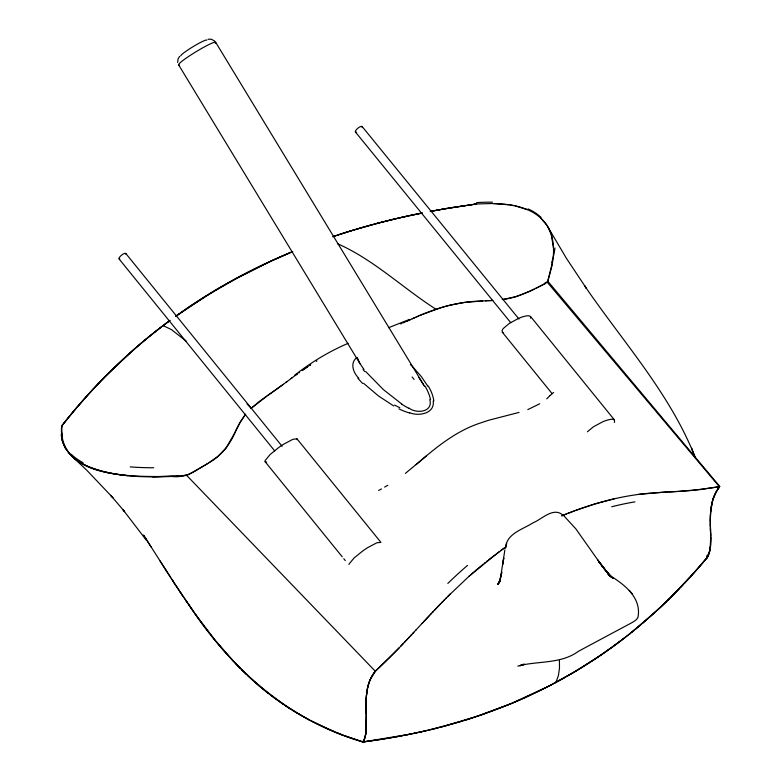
<?xml version="1.0" encoding="UTF-8"?>
<svg xmlns="http://www.w3.org/2000/svg" width="781" height="781" viewBox="0 0 781 781"><rect width="100%" height="100%" fill="white"/><g stroke="black" fill="none" stroke-linecap="round" stroke-linejoin="round"><path stroke-width="1.17" d="M710.603 512.541L710.31 521.571M710.349 519.111L710.437 527.009M710.349 518.594L710.368 517.559M710.378 517.051L710.534 513.527M366.201 699.425L366.104 707.684M690.55 576.739L707.127 557.614L707.254 555.076M670.586 597.582L697.98 568.392L707.127 557.614L707.225 555.682M366.221 698.927L366.465 695.432M710.564 545.372L710.73 537.162L710.066 549.619L707.127 557.614C680.622 589.46 650.641 618.415 617.488 643.29L612.714 646.805M710.544 512.951L710.603 512.19M710.642 512.053L712.789 499.781L717.056 490.243M710.525 545.86L710.388 547.305M710.681 511.565L710.798 510.325M366.474 695.373L367.539 688.129A95.692 45.737 61.8 0 1 370.145 679.734L375.28 671.211L399.491 647.527M366.162 731.592L366.426 718.881M710.798 510.276L711.589 504.79M499.694 581.972L497.673 584.003L500.133 581.123L498.317 583.7L499.899 580.537L497.878 584.393L499.157 582.304L501.822 572.151L500.25 579.6L504.877 549.892M502.984 563.218L503.765 557.898L502.739 564.809M552.411 262.855L547.676 281.336M552.05 265.13C554.979 250.301 554.285 233.216 543.918 221.267M179.64 56.388L178.068 58.878L177.677 62.431M711.657 504.428L711.803 503.706A95.965 45.894 61.8 0 1 714.42 495.3L715.259 493.465M551.894 265.93L548.652 278.495M530.699 318.238C531.383 314.177 525.066 316.129 522.967 316.744A36.365 11.9 -39 0 0 518.721 318.306L509.368 323.383L503.511 328.284A6.102 1.992 -39 0 0 502.134 330.402L502.349 332.247L551.933 393.419M505.483 547.569C506.889 533.247 523.085 529.313 533.14 522.762C542.121 519.18 553.836 506.078 563.482 515.694M505.268 548.311L506.713 543.42M548.408 279.266L547.335 282.331L719.506 486.866C709.812 498.903 709.968 515.196 710.505 529.83M553.573 683.668L555.877 682.448L558.366 675.79L559.479 668.321L559.43 660.14M234.749 432.85L235.432 431.424M234.515 433.328L226.207 447.796M236.116 430.019C230.873 443.276 222.029 455.225 209.562 462.391M235.579 431.229L239.962 422.677L244.97 415.082M236.34 429.55L237.024 428.164M237.248 427.705L240.304 421.994M715.523 492.938L719.506 486.866M707.127 557.614C712.37 548.438 710.398 537.357 710.427 527.273M240.558 421.574L245.654 414.174M717.856 489.023L719.565 486.748L690.912 490.595M225.855 448.265L217.567 456.69L207.961 463.387L187.996 474.877L181.251 475.863M63.163 424.122L61.611 426.104C58.409 479.905 135.962 476.517 171.635 476.449C181.739 477.806 190.652 474.243 198.764 468.922M63.691 423.468L66.834 419.524M67.361 418.87L73.785 411.07M74.322 410.425L77.592 406.569M78.139 405.925L88.761 393.878M89.337 393.253L100.339 381.499M689.769 577.598L687.436 580.137M587.429 431.786L593.287 426.885L602.639 421.818A36.365 11.9 -39 0 1 606.886 420.246C608.985 419.641 615.301 417.679 614.618 421.74A6.102 1.992 -39 0 1 614.305 422.394M415.551 630.452L422.96 622.447M415.824 630.14C403.055 643.866 390.275 657.641 376.374 670.235C364.883 682.721 365.83 700.635 366.357 716.548M412.778 633.43L413.793 632.337M421.916 623.58L425.001 620.251M686.655 580.986L684.293 583.514M410.738 635.617L411.753 634.523M424.063 621.276L440.357 604.025M426.026 619.157L429.091 615.877M408.707 637.794L409.722 636.7M406.667 639.971L407.682 638.887M430.106 614.793L431.132 613.7M404.617 642.138L405.642 641.055M432.157 612.616L433.182 611.533M683.502 584.354L680.319 587.693M434.197 610.459L442.417 601.907M403.592 643.222L400.516 646.453M100.934 380.884L104.488 377.233M679.519 588.532L661.81 606.046L642.285 623.531M441.568 602.786L450.549 593.706M443.442 600.853L444.477 599.798M105.084 376.627L133.678 349.663M546.749 398.866L550.078 395.498M445.512 598.744L446.547 597.699M447.581 596.655L469.557 575.792M669.756 598.392L667.267 600.823M666.437 601.624L663.928 604.035M663.089 604.836L657.143 610.391M656.284 611.181L629.105 634.348M468.776 576.495L499.518 551.464M470.611 574.855L473.774 572.073M550.039 395.586L553.592 392.462M134.322 349.097L138.217 345.71M357.122 357.386C349.458 362.745 353.354 373.045 358.85 378.307M474.828 571.155L483.322 564.019M138.872 345.153L142.806 341.814M416.039 464.675C434.744 448.519 454.21 432.264 477.826 423.868L488.652 420.256L519.043 412.417M641.396 624.283L635.09 629.535M143.47 341.258L146.789 338.505M426.114 456.172L405.398 473.384M147.453 337.948L156.2 330.919M634.182 630.277L631.438 632.483M484.396 563.15L485.46 562.281M486.534 561.422L487.608 560.573M630.531 633.225L617.468 643.3C591.334 662.63 563.365 679.431 534.028 693.46A581.132 473.696 21.8 0 1 464.597 720.365C431.395 730.469 397.314 737.518 362.901 741.95L345.231 736.005M488.681 559.713L505.961 546.837M156.883 330.373L161.091 327.102M625.298 637.345L601.712 654.576L574.826 671.748M161.774 326.585L169.575 320.708M294.544 375.349C310.916 362.404 328.928 351.557 348.111 343.328M259.624 401.258L250.906 408.502L268.332 395.001M291.85 377.994L285.963 382.378M285.241 382.885L287.174 381.45M291.098 378.521L295.911 374.987M284.684 383.325L282.156 385.199M170.043 320.366C129.256 350.405 92.802 386.224 61.611 426.104C92.89 386.488 129.041 350.591 169.78 320.708M260.2 400.829L261.362 399.979M283.327 384.311L267.951 395.303M295.823 375.026L297.2 374.021M281.521 385.658L279.022 387.483M296.604 374.48L297.297 373.982M500.611 550.664L506.108 546.729M261.957 399.55L266.741 396.152M611.757 647.498L596.128 658.344M175.745 316.217L214.287 290.893M278.397 387.932L276.533 389.27M175.666 316.5L189.129 306.894M298.703 372.967L299.416 372.459M176.272 315.836L179.62 313.454M275.293 390.158L275.908 389.709M274.668 390.588L273.438 391.466M180.294 312.976L188.446 307.353A698.341 569.232 21.8 0 1 292.094 251.853M272.823 391.896L271.603 392.755M269.767 394.034L270.987 393.185M302.179 370.467L303.643 369.452M303.028 369.911L303.77 369.393M304.248 369.032L304.863 368.622M304.512 368.886L308.339 366.328M189.812 306.435L204.378 296.965M305.478 368.202L306.093 367.783M306.718 367.373L307.343 366.953M595.142 659.008L578.955 669.268M309.891 365.293L310.545 364.883M309.911 365.313L310.711 364.805M209.015 462.742L204.524 465.496M205.081 296.526L240.519 276.093M539.71 403.777L527.819 409.615M577.93 669.893L550.83 685.103L526.814 696.808M215 290.464L219.305 287.916M203.958 465.837L199.35 468.58M573.791 672.363L570.677 674.188M316.315 361.349L316.94 360.988M220.027 287.496L230.18 281.707M384.633 487.1L387.747 485.313M569.632 674.794L566.479 676.6M565.434 677.195L562.252 678.972M230.912 281.297L273.213 260.044M545.392 283.503L537.953 287.262M561.197 679.558L558.005 681.296M555.877 682.448L556.941 681.872M241.27 275.693L251.765 270.285M552.421 684.273L548.975 686.069M378.609 490.439L381.46 488.974M547.832 686.655L509.642 704.228L474.155 717.319M252.527 269.904L262.416 265.062M535.756 288.326L536.859 287.789M534.087 289.126L530.153 290.991M263.187 264.7L267.805 262.523M523.66 664.133L519.824 665.812L522.655 664.738L521.152 665.236C540.237 661.029 561.764 663.567 578.418 651.315C596.206 641.748 614.012 632.229 631.829 622.711C634.211 621.295 636.935 619.85 638.018 617.127C641.738 596.977 623.14 583.387 607.882 574.406M268.576 262.172L292.348 251.755M529.577 291.254L516.3 296.555M273.985 259.692L284.128 255.221M525.623 697.345L522.059 698.936M400.604 323.93L401.668 323.461M402.723 322.992L403.787 322.524M404.07 322.397L409.098 320.19M407.321 320.962L410.581 319.527M410.162 319.722C432.03 309.471 455.479 301.72 479.798 301.115M520.868 699.464L517.276 701.026M412.29 318.785L415.502 317.398M416.566 316.94L418.684 316.032M284.909 254.879L289.634 252.878M516.075 701.543L512.463 703.066M419.748 315.583L421.867 314.694M561.578 515.938C590.211 503.999 620.495 495.466 651.5 493.055M291.225 252.214L292.807 251.56M562.183 515.694L566.674 513.859M511.252 703.564L480.862 715.064L444.643 726.105M422.931 314.255L441.597 307.46M409.537 319.4L388.645 327.678M567.797 513.41L574.582 510.813M575.714 510.393L595.093 503.921L614.393 498.776M333.184 236.487L335.791 235.618M332.804 236.799C361.867 226.861 391.681 219.061 421.828 213.164M333.848 236.262L354.34 229.76M337.538 235.042L342.82 233.334M472.895 717.739L469.088 718.959M343.708 233.05L348.131 231.654M467.819 719.36L463.992 720.551M349.019 231.381L378.609 222.956M462.703 720.941L430.878 729.61M442.28 307.245L448.665 305.469M515.655 296.751L502.837 299.484M356.126 229.233L360.588 227.925M361.486 227.661L365.977 226.383M366.875 226.129L372.283 224.645M374.079 224.157L402.342 217.167M443.344 726.457L439.43 727.482M379.507 222.722L384.047 221.55M517.764 666.115L524.647 664.328L521.152 665.236M438.121 727.814L434.187 728.8M384.965 221.326L390.432 219.969M449.378 305.293L464.656 302.432L482.717 300.958M432.869 729.122L423.653 731.309M391.34 219.744L396.826 218.436M397.744 218.221L422.355 212.91M425.762 730.821L403.65 735.507M404.177 216.747L408.785 215.732M422.326 731.612L418.352 732.49M409.713 215.527L415.258 214.355M417.025 732.773L413.022 733.623M416.185 214.16L421.75 213.028M208.019 39.255L211.407 39.226L214.96 41.286M411.685 733.906L362.901 741.95L342.625 735.028L325.677 727.999L309.227 719.936L293.168 710.71M430.155 211.553L447.005 208.39M402.303 735.761L392.882 737.479M431.063 211.221L434.802 210.528M431.795 211.085L453.595 207.316M435.739 210.353L440.425 209.513M441.363 209.357L476.361 204.007L492.342 203.499M391.525 737.703L387.464 738.387M447.943 208.234L476.361 204.007L473.501 204.388M386.107 738.611L382.036 739.265M454.542 207.16L459.267 206.428M380.679 739.47L376.588 740.085M460.214 206.291L465.886 205.452M502.183 299.572C518.769 297.61 533.843 289.673 548.262 281.756L719.877 486.573L700.918 489.511L677.361 491.434M375.222 740.281L371.131 740.866M467.78 205.178L472.544 204.515M369.755 741.052L362.901 741.95C291.264 721.488 232.777 670.381 191.941 609.336L183.711 597.358M638.233 494.422L665.539 492.05M652.545 492.967L667.921 491.923M689.867 490.683L679.441 491.395M178.517 476.059L175.774 476.225M492.87 300.431L488.525 300.675M492.294 300.47L485.499 300.831M678.406 491.454L675.018 491.561M174.407 476.303C145.09 477.552 114.456 477.513 86.955 465.945M676.346 491.561L666.037 492.098M480.53 301.075L487.08 300.753M674.286 491.669L669.132 491.932M266.663 462.098L265.198 461.796A6.102 1.992 -39 0 1 265.228 460.399L270.226 454.425L278.69 447.552A36.365 11.9 -39 0 1 283.659 444.194L292.953 439.273L297.005 438.863L380.923 542.375L376.872 542.775L367.568 547.706A36.365 11.9 -39 0 0 362.609 551.064L354.144 557.927L349.146 563.911A6.102 1.992 -39 0 0 348.961 564.487M152.734 476.879L186.727 475.444L375.28 671.211A113.079 54.045 61.8 0 0 371.287 677.273C365.791 688.09 365.859 700.596 366.221 712.438M492.04 203.499L509.124 204.788M493.66 203.529C511.194 204.036 530.738 207.072 543.283 220.545M127.908 475.678C104.498 472.808 74.712 468.034 63.437 444.321M510.374 204.983L514.064 205.657M515.275 205.911L527.282 209.64M409.8 412.798C418.811 416.478 435.037 413.608 433.23 400.926M163.063 325.599L171.4 329.572L186.249 341.16M343.054 735.185L336.562 732.646M337.412 243.662C373.835 259.653 402.752 288.052 436.023 309.276M503.198 332.696L502.349 332.247M334.405 731.768L311.277 721.009M409 408.112C416.4 413.91 433.299 412.28 429.833 399.647M85.89 465.447L81.82 463.367M309.227 719.936C289.614 709.538 271.29 696.73 254.694 681.989M393.761 405.993L378.541 396.006L363.653 383.393M609.824 576.114L613.124 578.399L608.877 574.65L611.767 577.266L607.803 573.342L597.553 559.762L604.455 569.164L611.777 577.335L605.412 570.462L610.176 575.87L598.666 561.441L608.594 574.152M291.215 709.49L285.416 705.721M401.727 403.992L383.364 389.582L365.713 371.571M283.503 704.442L270.49 695.031M268.684 693.635C249.178 678.435 231.801 660.638 216.171 641.504M564.224 516.202L575.782 528.776L602.581 566.742L610.322 575.958M253.005 680.485L248.026 675.897M540.403 217.723L546.905 225.309L566.43 258.345L586.414 288.394L584.676 285.866C622.828 341.717 669.737 393.155 694.983 456.758M410.347 364.512L411.548 365.645M70.925 455.352L86.476 469.918L112.903 497.761L110.717 495.349L124.648 511.701L122.978 509.671L146.272 540.12M246.396 674.354L241.563 669.649M412.143 366.211L421.203 376.413L427.822 386.195M239.982 668.058L235.296 663.235M247.05 403.982L251.16 408.268M233.753 661.605L214.404 639.336L195.221 613.973L177.004 587.283L143.733 535.454M70.075 454.474L65.311 448.138L62.216 440.699A105.718 53.098 8.6 0 1 61.631 437.916L61.191 434.226M632.62 594.37L629.31 590.358M362.169 126.571L518.975 319.058M355.423 131.999L510.686 322.612M530.484 316.383L614.403 419.895M125.809 253.493L282.097 446.263M119.122 259.009L274.648 450.832M265.198 461.796L342.254 556.833M343.777 558.718L345.309 560.592M214.775 639.795L210.645 634.611M363.985 369.433L359.738 363.233L357.571 358.098M209.288 632.883L205.266 627.641M203.939 625.893L200.014 620.602M198.725 618.835L194.889 613.505M418.841 377.477L424.532 386.331M193.62 611.718L188.621 604.562M186.161 600.96L187.391 602.766M183.779 597.455L178.878 590.114M182.5 595.552L180.079 591.93M179.005 590.309L175.286 584.666M176.477 586.482L177.677 588.298M174.095 582.851L175.852 585.535M172.728 580.742L174.29 583.143M171.166 578.35L172.913 581.025M168.071 573.547L170.551 577.384M165.845 570.081L168.188 573.732M143.499 535.024L146.584 539.847M163.444 566.332L166.529 571.136M146.018 538.968L151.182 547.061M160.007 560.934L163.512 566.43M215.751 42.428L423.712 384.916M178.527 64.716L360.031 363.751M548.125 227.349L551.025 233.792M695.568 458.32L691.536 448.274L692.083 449.631M63.154 443.608L61.611 437.916M551.298 234.749L553.456 247.782M710.505 529.743L710.583 532.212M710.476 528.922L710.573 531.295M366.24 713.004L366.26 713.531M366.348 716.216L366.367 716.743M710.632 532.906L710.642 533.433M710.476 528.083L710.485 528.62M710.612 532.369L710.661 534.673M366.387 717.378L365.967 733.066L364.766 738.172L362.901 741.95L364.434 739.051L366.113 731.973L366.113 708.211M366.377 717.28L366.416 718.344M710.661 533.97L710.681 535.493M710.398 526.453L710.359 524.822M710.69 535.034L710.73 536.635M710.378 524.354L710.349 522.762M179.269 64.969A21.731 2.148 -31.3 0 1 196.646 51.361A21.731 2.148 -31.3 0 1 215.253 43.287M611.728 506.752A265.306 142.816 -37.2 0 1 634.924 501.861M447.816 583.427A265.101 125.087 -54.6 0 1 467.477 565.424M409.703 413.042A54.143 43.306 5.6 0 1 398.935 408.863M428.281 386.087A64.306 45.132 9.8 0 1 433.845 400.936M362.696 383.461A69.099 30.615 24.4 0 1 357.903 378.268M399.804 407.692A79.896 60.391 8.5 0 1 394.6 405.036M408.893 408.287A59.541 49.672 11.7 0 1 401.619 404.119M425.079 386.185A61.543 45.825 16.3 0 1 430.536 399.647M412.114 376.998A144.934 109.525 15.9 0 1 414.067 379.429M364.747 371.571A73.141 33.944 30.7 0 1 363.019 369.393M546.973 281.892A61.943 45.22 25.5 0 1 544.953 283.015M476.517 202.66A152.178 112.962 -18.6 0 1 492.372 202.181M62.509 438.014A142.386 70.768 12.3 0 1 61.826 426.153M61.65 434.295A152.178 75.65 12.2 0 1 61.738 426.133M710.349 547.217A50.091 23.947 61.8 0 1 707.195 557.702M528.054 208.908A63.349 41.93 -12.8 0 1 541.028 217.382M554.94 247.968A210.509 126.317 7.1 0 1 551.62 262.699M366.123 731.553A50.091 23.947 61.8 0 1 362.97 742.038M83.001 462.694A63.349 33.319 3.6 0 1 71.178 454.2M153.701 467.741A210.509 150.284 -7 0 1 130.212 466.882M297.005 438.863A6.102 1.992 -39 0 1 297.161 439.683M119.835 259.185A4.335 1.416 -39 0 1 121.602 255.123A4.335 1.416 -39 0 1 125.868 254.323M356.595 132.145A4.335 1.416 -39.2 0 1 355.863 130.329A4.335 1.416 -39.2 0 1 360.305 126.668A4.335 1.416 -39.2 0 1 362.081 127.615M180.811 55.929A15.19 1.494 -31.3 0 1 193.161 46.616A15.19 1.494 -31.3 0 1 206.77 40.221"/></g></svg>
